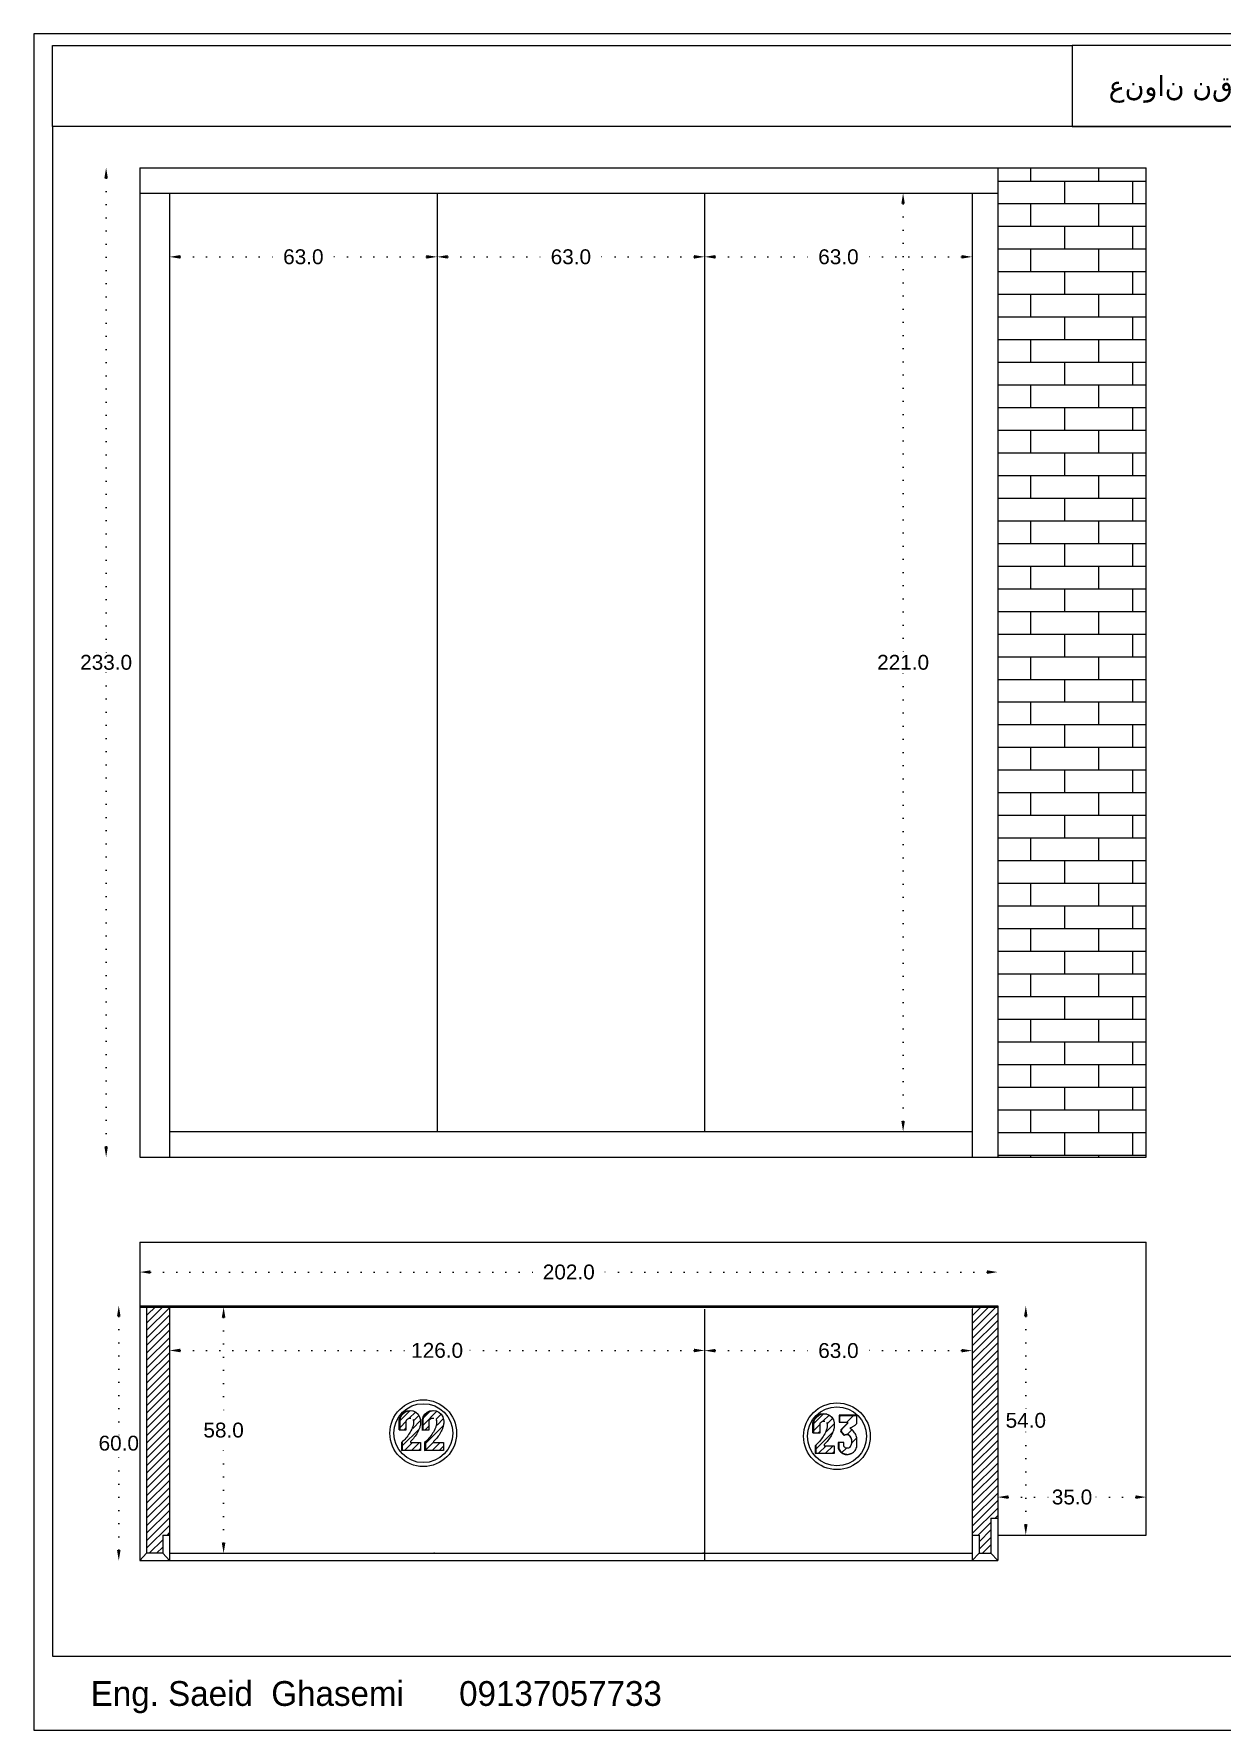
# Model space of a CAD drawing. Header units: inches. Extents: x 9 to 4094, y 4 to 1401.
# Drawn here: x 989.2 to 1269, y 174 to 573.4 of the extents above; entities that cross this region are included whole.
import ezdxf

# ---------------------------------------------------------------- set-up
doc = ezdxf.new("R2010")
doc.units = ezdxf.units.IN
doc.header["$MEASUREMENT"] = 0
doc.linetypes.add('ACAD_ISO07W100', pattern=[3, 0, -3])
doc.styles.get("Standard").update_dxf_attribs({"font": 'arial.ttf'})
doc.dimstyles.get("Standard").update_dxf_attribs({"dimtxt": 3.5, "dimasz": 2.5, "dimexe": 0.18, "dimexo": 0.0625, "dimgap": 0.09, "dimtad": 0, "dimtih": 1, "dimtoh": 1, "dimdec": 1, "dimzin": 0, "dimdsep": 46, "dimtxsty": 'Standard', "dimcen": 0.09, "dimse1": 1, "dimse2": 1, "dimadec": 0, "dimazin": 0, "dimtfac": 1, "dimtdec": 1, "dimtix": 1, "dimtofl": 0, "dimtmove": 0, "dimatfit": 3, "dimfxl": 1, "dimtolj": 1, "dimtzin": 0, "dimarcsym": 0})
pattern_1 = [(45, (440.048, 817.3955), (-0.8148213, 0.8148213), [])]

# ---------------------------------------------------------------- blocks, each defined once
blk = doc.blocks.new('*D9')
at = {"color": 0, "linetype": 'ACAD_ISO07W100', "lineweight": -2, "transparency": 16777216}
for p, q in [((1016.69, 281.81), (1109.17, 281.81)), ((1213.69, 281.81), (1121.21, 281.81))]:
    blk.add_line(p, q, dxfattribs=at)
at = {"color": 0, "transparency": 16777216}
for points in [[(1016.69, 282.23), (1016.69, 281.39), (1014.19, 281.81)], [(1213.69, 282.23), (1213.69, 281.39), (1216.19, 281.81)]]:
    blk.add_solid(points, dxfattribs=at)
at = {"layer": 'Defpoints', "color": 0, "transparency": 16777216}
for p in [(1216.19, 281.81), (1014.19, 273.88), (1216.19, 273.88)]:
    blk.add_point(p, dxfattribs=at)
at = {"color": 0, "lineweight": 20, "transparency": 16777216, "insert": (1115.19, 281.81), "char_height": 3.5, "attachment_point": 5}
blk.add_mtext('\\A1;202.0', dxfattribs=at)
blk = doc.blocks.new('*D10')
at = {"color": 0, "linetype": 'ACAD_ISO07W100', "lineweight": -2, "transparency": 16777216}
for p, q in [((1222.81, 271.38), (1222.81, 248.75)), ((1222.81, 222.38), (1222.81, 245))]:
    blk.add_line(p, q, dxfattribs=at)
at = {"color": 0, "transparency": 16777216}
for points in [[(1222.39, 271.38), (1223.22, 271.38), (1222.81, 273.88)], [(1222.39, 222.38), (1223.22, 222.38), (1222.81, 219.88)]]:
    blk.add_solid(points, dxfattribs=at)
at = {"layer": 'Defpoints', "color": 0, "transparency": 16777216}
for p in [(1216.19, 273.88), (1216.19, 219.88), (1222.81, 219.88)]:
    blk.add_point(p, dxfattribs=at)
at = {"color": 0, "lineweight": 20, "transparency": 16777216, "insert": (1222.81, 246.88), "char_height": 3.5, "attachment_point": 5}
blk.add_mtext('\\A1;54.0', dxfattribs=at)
blk = doc.blocks.new('*D11')
at = {"color": 0, "linetype": 'ACAD_ISO07W100', "lineweight": -2, "transparency": 16777216}
for p, q in [((1218.69, 228.82), (1229.06, 228.82)), ((1248.69, 228.82), (1238.32, 228.82))]:
    blk.add_line(p, q, dxfattribs=at)
at = {"color": 0, "transparency": 16777216}
for points in [[(1218.69, 229.24), (1218.69, 228.4), (1216.19, 228.82)], [(1248.69, 229.24), (1248.69, 228.4), (1251.19, 228.82)]]:
    blk.add_solid(points, dxfattribs=at)
at = {"layer": 'Defpoints', "color": 0, "transparency": 16777216}
for p in [(1251.19, 228.82), (1216.19, 219.88), (1251.19, 219.88)]:
    blk.add_point(p, dxfattribs=at)
at = {"color": 0, "lineweight": 20, "transparency": 16777216, "insert": (1233.69, 228.82), "char_height": 3.5, "attachment_point": 5}
blk.add_mtext('\\A1;35.0', dxfattribs=at)
blk = doc.blocks.new('*D12')
at = {"color": 0, "linetype": 'ACAD_ISO07W100', "lineweight": -2, "transparency": 16777216}
for p, q in [((1009.23, 271.38), (1009.23, 243.38)), ((1009.23, 216.38), (1009.23, 239.63))]:
    blk.add_line(p, q, dxfattribs=at)
at = {"color": 0, "transparency": 16777216}
for points in [[(1008.81, 271.38), (1009.65, 271.38), (1009.23, 273.88)], [(1008.81, 216.38), (1009.65, 216.38), (1009.23, 213.88)]]:
    blk.add_solid(points, dxfattribs=at)
at = {"layer": 'Defpoints', "color": 0, "transparency": 16777216}
for p in [(1014.19, 273.88), (1009.23, 213.88), (1014.19, 213.88)]:
    blk.add_point(p, dxfattribs=at)
at = {"color": 0, "lineweight": 20, "transparency": 16777216, "insert": (1009.23, 241.5), "char_height": 3.5, "attachment_point": 5}
blk.add_mtext('\\A1;60.0', dxfattribs=at)
blk = doc.blocks.new('*D13')
at = {"color": 0, "linetype": 'ACAD_ISO07W100', "lineweight": -2, "transparency": 16777216}
for p, q in [((1033.91, 271.08), (1033.91, 246.45)), ((1033.91, 218.08), (1033.91, 242.7))]:
    blk.add_line(p, q, dxfattribs=at)
at = {"color": 0, "transparency": 16777216}
for points in [[(1033.49, 271.08), (1034.33, 271.08), (1033.91, 273.58)], [(1033.49, 218.08), (1034.33, 218.08), (1033.91, 215.58)]]:
    blk.add_solid(points, dxfattribs=at)
at = {"layer": 'Defpoints', "color": 0, "transparency": 16777216}
for p in [(1021.19, 273.58), (1033.91, 273.58), (1021.19, 215.58)]:
    blk.add_point(p, dxfattribs=at)
at = {"color": 0, "lineweight": 20, "transparency": 16777216, "insert": (1033.91, 244.58), "char_height": 3.5, "attachment_point": 5}
blk.add_mtext('\\A1;58.0', dxfattribs=at)
blk = doc.blocks.new('*D15')
at = {"color": 0, "linetype": 'ACAD_ISO07W100', "lineweight": -2, "transparency": 16777216}
for p, q in [((1149.69, 263.31), (1174.05, 263.31)), ((1207.69, 263.31), (1183.33, 263.31))]:
    blk.add_line(p, q, dxfattribs=at)
at = {"color": 0, "transparency": 16777216}
for points in [[(1149.69, 263.72), (1149.69, 262.89), (1147.19, 263.31)], [(1207.69, 263.72), (1207.69, 262.89), (1210.19, 263.31)]]:
    blk.add_solid(points, dxfattribs=at)
at = {"layer": 'Defpoints', "color": 0, "transparency": 16777216}
for p in [(1147.19, 273.08), (1210.19, 273.08), (1210.19, 263.31)]:
    blk.add_point(p, dxfattribs=at)
at = {"color": 0, "lineweight": 20, "transparency": 16777216, "insert": (1178.69, 263.31), "char_height": 3.5, "attachment_point": 5}
blk.add_mtext('\\A1;63.0', dxfattribs=at)
blk = doc.blocks.new('*D17')
at = {"color": 0, "linetype": 'ACAD_ISO07W100', "lineweight": -2, "transparency": 16777216}
for p, q in [((1006.25, 539.38), (1006.25, 427.26)), ((1006.25, 311.38), (1006.25, 423.5))]:
    blk.add_line(p, q, dxfattribs=at)
at = {"color": 0, "transparency": 16777216}
for points in [[(1005.83, 539.38), (1006.67, 539.38), (1006.25, 541.88)], [(1005.83, 311.38), (1006.67, 311.38), (1006.25, 308.88)]]:
    blk.add_solid(points, dxfattribs=at)
at = {"layer": 'Defpoints', "color": 0, "transparency": 16777216}
for p in [(1006.25, 541.88), (1014.19, 541.88), (1014.19, 308.88)]:
    blk.add_point(p, dxfattribs=at)
at = {"color": 0, "lineweight": 20, "transparency": 16777216, "insert": (1006.25, 425.38), "char_height": 3.5, "attachment_point": 5}
blk.add_mtext('\\A1;233.0', dxfattribs=at)
blk = doc.blocks.new('*D34')
at = {"color": 0, "linetype": 'ACAD_ISO07W100', "lineweight": -2, "transparency": 16777216}
for p, q in [((1023.69, 520.88), (1048.05, 520.88)), ((1081.69, 520.88), (1057.33, 520.88))]:
    blk.add_line(p, q, dxfattribs=at)
at = {"color": 0, "transparency": 16777216}
for points in [[(1023.69, 521.3), (1023.69, 520.46), (1021.19, 520.88)], [(1081.69, 521.3), (1081.69, 520.46), (1084.19, 520.88)]]:
    blk.add_solid(points, dxfattribs=at)
at = {"layer": 'Defpoints', "color": 0, "transparency": 16777216}
for p in [(1021.19, 535.88), (1084.19, 535.88), (1084.19, 520.88)]:
    blk.add_point(p, dxfattribs=at)
at = {"color": 0, "lineweight": 20, "transparency": 16777216, "insert": (1052.69, 520.88), "char_height": 3.5, "attachment_point": 5}
blk.add_mtext('\\A1;63.0', dxfattribs=at)
blk = doc.blocks.new('*D35')
at = {"color": 0, "linetype": 'ACAD_ISO07W100', "lineweight": -2, "transparency": 16777216}
for p, q in [((1086.69, 520.88), (1111.05, 520.88)), ((1144.69, 520.88), (1120.33, 520.88))]:
    blk.add_line(p, q, dxfattribs=at)
at = {"color": 0, "transparency": 16777216}
for points in [[(1086.69, 521.3), (1086.69, 520.46), (1084.19, 520.88)], [(1144.69, 521.3), (1144.69, 520.46), (1147.19, 520.88)]]:
    blk.add_solid(points, dxfattribs=at)
at = {"layer": 'Defpoints', "color": 0, "transparency": 16777216}
for p in [(1084.19, 535.88), (1147.19, 535.88), (1147.19, 520.88)]:
    blk.add_point(p, dxfattribs=at)
at = {"color": 0, "lineweight": 20, "transparency": 16777216, "insert": (1115.69, 520.88), "char_height": 3.5, "attachment_point": 5}
blk.add_mtext('\\A1;63.0', dxfattribs=at)
blk = doc.blocks.new('*D36')
at = {"color": 0, "linetype": 'ACAD_ISO07W100', "lineweight": -2, "transparency": 16777216}
for p, q in [((1149.69, 520.88), (1174.05, 520.88)), ((1207.69, 520.88), (1183.33, 520.88))]:
    blk.add_line(p, q, dxfattribs=at)
at = {"color": 0, "transparency": 16777216}
for points in [[(1149.69, 521.3), (1149.69, 520.46), (1147.19, 520.88)], [(1207.69, 521.3), (1207.69, 520.46), (1210.19, 520.88)]]:
    blk.add_solid(points, dxfattribs=at)
at = {"layer": 'Defpoints', "color": 0, "transparency": 16777216}
for p in [(1147.19, 535.88), (1210.19, 535.88), (1210.19, 520.88)]:
    blk.add_point(p, dxfattribs=at)
at = {"color": 0, "lineweight": 20, "transparency": 16777216, "insert": (1178.69, 520.88), "char_height": 3.5, "attachment_point": 5}
blk.add_mtext('\\A1;63.0', dxfattribs=at)
blk = doc.blocks.new('*D37')
at = {"color": 0, "linetype": 'ACAD_ISO07W100', "lineweight": -2, "transparency": 16777216}
for p, q in [((1193.92, 533.38), (1193.92, 427.25)), ((1193.92, 317.38), (1193.92, 423.5))]:
    blk.add_line(p, q, dxfattribs=at)
at = {"color": 0, "transparency": 16777216}
for points in [[(1193.5, 533.38), (1194.33, 533.38), (1193.92, 535.88)], [(1193.5, 317.38), (1194.33, 317.38), (1193.92, 314.88)]]:
    blk.add_solid(points, dxfattribs=at)
at = {"layer": 'Defpoints', "color": 0, "transparency": 16777216}
for p in [(1210.19, 535.88), (1193.92, 314.88), (1210.19, 314.88)]:
    blk.add_point(p, dxfattribs=at)
at = {"color": 0, "lineweight": 20, "transparency": 16777216, "insert": (1193.92, 425.38), "char_height": 3.5, "attachment_point": 5}
blk.add_mtext('\\A1;221.0', dxfattribs=at)
blk = doc.blocks.new('*D95')
at = {"color": 0, "linetype": 'ACAD_ISO07W100', "lineweight": -2, "transparency": 16777216}
for p, q in [((1023.69, 263.35), (1078.37, 263.35)), ((1144.69, 263.35), (1090.02, 263.35))]:
    blk.add_line(p, q, dxfattribs=at)
at = {"color": 0, "transparency": 16777216}
for points in [[(1023.69, 263.77), (1023.69, 262.93), (1021.19, 263.35)], [(1144.69, 263.77), (1144.69, 262.93), (1147.19, 263.35)]]:
    blk.add_solid(points, dxfattribs=at)
at = {"layer": 'Defpoints', "color": 0, "transparency": 16777216}
for p in [(1021.19, 273.58), (1147.19, 273.08), (1147.19, 263.35)]:
    blk.add_point(p, dxfattribs=at)
at = {"color": 0, "lineweight": 20, "transparency": 16777216, "insert": (1084.19, 263.35), "char_height": 3.5, "attachment_point": 5}
blk.add_mtext('\\A1;126.0', dxfattribs=at)

msp = doc.modelspace()

# ---------------------------------------------------------------- hatches: boundary and pattern name
at = {"lineweight": 20}
h = msp.add_hatch(dxfattribs=at)
h.set_pattern_fill('AR-BRSTD', color=256, scale=2)
h.paths.add_polyline_path([(1251.19, 541.88), (1216.19, 541.88), (1216.19, 308.88), (1251.19, 308.88)])
h = msp.add_hatch(dxfattribs=at)
h.set_pattern_fill('ANSI31', color=256, scale=10)
h.paths.add_polyline_path([(1015.79, 215.58), (1019.59, 215.58), (1019.59, 219.88), (1021.19, 219.88), (1021.19, 273.88), (1210.19, 273.88), (1210.19, 219.88), (1211.79, 219.88), (1211.79, 215.58), (1214.59, 215.58), (1214.59, 223.88), (1216.19, 223.88), (1216.19, 273.88), (1015.79, 273.88)])
h = msp.add_hatch(dxfattribs=at)
h.set_pattern_fill('ANSI31', color=256, scale=9.218651)
h.set_pattern_definition(pattern_1)
h.paths.add_polyline_path([(1080.27, 241.65), (1077.92, 241.65), (1077.92, 241.93), (1078.16, 242.16), (1078.39, 242.4), (1078.61, 242.65), (1078.82, 242.9), (1079.02, 243.17), (1079.21, 243.44), (1079.38, 243.73), (1079.55, 244.01), (1079.7, 244.31), (1079.84, 244.61), (1079.97, 244.92), (1080.02, 245.04), (1080.09, 245.23), (1080.15, 245.42), (1080.2, 245.62), (1080.25, 245.82), (1080.28, 246.03), (1080.3, 246.23), (1080.31, 246.44), (1080.31, 246.64), (1080.3, 246.85), (1080.27, 247.05), (1080.07, 247.75), (1079.69, 248.36), (1079.14, 248.83), (1078.55, 249.11), (1077.93, 249.2), (1077.23, 249.09), (1076.57, 248.79), (1076.04, 248.32), (1075.65, 247.72), (1075.46, 247.03), (1075.46, 246.31), (1075.46, 244.66), (1076.94, 244.66), (1076.94, 246.83), (1077.08, 247.09), (1077.27, 247.28), (1077.51, 247.4), (1077.77, 247.44), (1077.93, 247.41), (1078.03, 247.4), (1078.04, 247.39), (1078.2, 247.37), (1078.43, 247.25), (1078.62, 247.07), (1078.74, 246.83), (1078.79, 246.57), (1078.79, 246.41), (1078.78, 246.24), (1078.77, 246.07), (1078.74, 245.91), (1078.71, 245.74), (1078.67, 245.58), (1078.62, 245.42), (1078.57, 245.26), (1078.51, 245.11), (1078.44, 244.96), (1078.36, 244.78), (1078.2, 244.46), (1078.02, 244.15), (1077.84, 243.84), (1077.64, 243.54), (1077.44, 243.25), (1077.22, 242.97), (1076.99, 242.69), (1076.75, 242.43), (1076.51, 242.17), (1076.25, 241.92), (1075.98, 241.68), (1075.98, 239.86), (1080.27, 239.86)])
h = msp.add_hatch(dxfattribs=at)
h.set_pattern_fill('ANSI31', color=256, scale=9.218651)
h.set_pattern_definition(pattern_1)
h.paths.add_polyline_path([(1085.72, 241.65), (1083.36, 241.65), (1083.36, 241.93), (1083.6, 242.16), (1083.83, 242.4), (1084.05, 242.65), (1084.26, 242.9), (1084.46, 243.17), (1084.65, 243.44), (1084.83, 243.73), (1084.99, 244.01), (1085.15, 244.31), (1085.29, 244.61), (1085.42, 244.92), (1085.46, 245.04), (1085.53, 245.23), (1085.59, 245.42), (1085.65, 245.62), (1085.69, 245.82), (1085.72, 246.03), (1085.74, 246.23), (1085.75, 246.44), (1085.75, 246.64), (1085.74, 246.85), (1085.72, 247.05), (1085.52, 247.75), (1085.13, 248.36), (1084.59, 248.83), (1083.99, 249.11), (1083.38, 249.2), (1082.67, 249.09), (1082.02, 248.79), (1081.48, 248.32), (1081.09, 247.72), (1080.9, 247.03), (1080.9, 246.31), (1080.9, 244.66), (1082.38, 244.66), (1082.38, 246.83), (1082.52, 247.09), (1082.71, 247.28), (1082.95, 247.4), (1083.21, 247.44), (1083.38, 247.41), (1083.48, 247.4), (1083.48, 247.39), (1083.64, 247.37), (1083.87, 247.25), (1084.06, 247.07), (1084.19, 246.83), (1084.23, 246.57), (1084.23, 246.41), (1084.23, 246.24), (1084.21, 246.07), (1084.19, 245.91), (1084.15, 245.74), (1084.11, 245.58), (1084.07, 245.42), (1084.01, 245.26), (1083.95, 245.11), (1083.88, 244.96), (1083.8, 244.78), (1083.64, 244.46), (1083.47, 244.15), (1083.28, 243.84), (1083.09, 243.54), (1082.88, 243.25), (1082.66, 242.97), (1082.43, 242.69), (1082.2, 242.43), (1081.95, 242.17), (1081.69, 241.92), (1081.42, 241.68), (1081.42, 239.86), (1085.72, 239.86)])
h = msp.add_hatch(dxfattribs=at)
h.set_pattern_fill('ANSI31', color=256, scale=9.218651)
h.set_pattern_definition([(45, (537.4592, 816.6636), (-0.8148213, 0.8148213), [])])
h.paths.add_polyline_path([(1177.68, 240.92), (1175.33, 240.92), (1175.33, 241.2), (1175.57, 241.43), (1175.8, 241.67), (1176.02, 241.91), (1176.23, 242.17), (1176.43, 242.44), (1176.62, 242.71), (1176.8, 242.99), (1176.96, 243.28), (1177.11, 243.58), (1177.26, 243.88), (1177.38, 244.18), (1177.43, 244.3), (1177.5, 244.5), (1177.56, 244.69), (1177.61, 244.89), (1177.66, 245.09), (1177.69, 245.3), (1177.71, 245.5), (1177.72, 245.7), (1177.72, 245.91), (1177.71, 246.12), (1177.68, 246.32), (1177.49, 247.02), (1177.1, 247.63), (1176.55, 248.1), (1175.96, 248.37), (1175.35, 248.46), (1174.64, 248.36), (1173.99, 248.06), (1173.45, 247.59), (1173.06, 246.99), (1172.87, 246.3), (1172.87, 245.58), (1172.87, 243.93), (1174.35, 243.93), (1174.35, 246.1), (1174.49, 246.36), (1174.68, 246.55), (1174.92, 246.66), (1175.18, 246.71), (1175.35, 246.68), (1175.44, 246.66), (1175.45, 246.66), (1175.61, 246.64), (1175.84, 246.52), (1176.03, 246.34), (1176.16, 246.1), (1176.2, 245.84), (1176.2, 245.68), (1176.2, 245.51), (1176.18, 245.34), (1176.16, 245.18), (1176.12, 245.01), (1176.08, 244.85), (1176.04, 244.69), (1175.98, 244.53), (1175.92, 244.38), (1175.85, 244.22), (1175.77, 244.05), (1175.61, 243.73), (1175.44, 243.42), (1175.25, 243.11), (1175.06, 242.81), (1174.85, 242.52), (1174.63, 242.24), (1174.4, 241.96), (1174.16, 241.69), (1173.92, 241.44), (1173.66, 241.19), (1173.39, 240.95), (1173.39, 239.13), (1177.68, 239.13)])
h = msp.add_hatch(dxfattribs=at)
h.set_pattern_fill('ANSI31', color=256, scale=17)
h.set_pattern_definition([(45, (147.7273, 1130.8466), (-1.502602, 1.502602), [])])
h.paths.add_polyline_path([(1183.05, 248.06), (1178.95, 248.06), (1178.95, 246.47), (1180.74, 246.47), (1180.84, 246.44), (1180.84, 246.17), (1179.57, 244.89), (1179.49, 244.8), (1179.46, 244.75), (1179.43, 244.7), (1179.4, 244.64), (1179.38, 244.59), (1179.36, 244.53), (1179.34, 244.47), (1179.33, 244.41), (1179.32, 244.29), (1179.32, 244.23), (1180.06, 243.37), (1180.09, 243.39), (1180.18, 243.46), (1180.28, 243.51), (1180.39, 243.55), (1180.5, 243.57), (1180.62, 243.58), (1180.72, 243.58), (1180.83, 243.57), (1180.94, 243.55), (1181.05, 243.51), (1181.15, 243.46), (1181.24, 243.39), (1181.32, 243.31), (1181.46, 243.14), (1181.58, 242.96), (1181.68, 242.76), (1181.76, 242.56), (1181.82, 242.35), (1181.85, 242.13), (1181.87, 241.91), (1181.85, 241.69), (1181.82, 241.48), (1181.77, 241.26), (1181.69, 241.06), (1181.59, 240.86), (1181.52, 240.72), (1181.42, 240.59), (1181.3, 240.48), (1181.16, 240.41), (1181.07, 240.37), (1180.91, 240.33), (1180.75, 240.31), (1180.59, 240.33), (1180.43, 240.37), (1180.29, 240.45), (1180.17, 240.56), (1180.07, 240.69), (1180, 240.84), (1180, 241.65), (1178.75, 241.65), (1178.75, 240.32), (1178.84, 240.12), (1178.95, 239.92), (1179.08, 239.74), (1179.23, 239.57), (1179.39, 239.41), (1179.57, 239.27), (1179.76, 239.16), (1179.97, 239.06), (1180.18, 238.98), (1180.4, 238.93), (1180.62, 238.9), (1180.85, 238.89), (1181.12, 238.92), (1181.38, 238.97), (1181.64, 239.05), (1181.83, 239.14), (1182.04, 239.26), (1182.26, 239.43), (1182.45, 239.62), (1182.63, 239.83), (1182.78, 240.06), (1182.9, 240.31), (1182.99, 240.57), (1183.05, 240.84), (1183.05, 242.23), (1183.04, 242.49), (1183.01, 242.76), (1182.95, 243.02), (1182.87, 243.28), (1182.77, 243.53), (1182.65, 243.76), (1182.51, 243.99), (1182.35, 244.21), (1182.17, 244.41), (1181.98, 244.59), (1181.77, 244.76), (1181.54, 244.9), (1181.54, 245.18), (1181.69, 245.23), (1181.83, 245.28), (1181.97, 245.34), (1182.11, 245.41), (1182.24, 245.49), (1182.37, 245.57), (1182.5, 245.66), (1182.62, 245.76), (1182.74, 245.86), (1182.85, 245.97), (1182.95, 246.08), (1183.05, 246.19)])

# ---------------------------------------------------------------- linework, layer by layer
for p, q in [((1014.19, 541.88), (1251.19, 541.88)), ((1014.19, 541.88), (1014.19, 308.88)), ((1216.19, 541.88), (1216.19, 308.88)), ((1251.19, 308.88), (1251.19, 541.88)), ((1014.19, 535.88), (1216.19, 535.88)), ((1021.19, 535.88), (1021.19, 308.88)), ((1021.19, 535.88), (1021.19, 308.88)), ((1084.19, 535.88), (1084.19, 314.88)), ((1147.19, 535.88), (1147.19, 314.88)), ((1210.19, 535.88), (1210.19, 308.88)), ((1021.19, 314.88), (1210.19, 314.88)), ((1014.19, 308.88), (1251.19, 308.88)), ((1014.19, 288.88), (1251.19, 288.88)), ((1014.19, 288.88), (1014.19, 273.88)), ((1251.19, 219.88), (1251.19, 288.88)), ((1014.19, 273.88), (1216.19, 273.88)), ((1014.19, 273.88), (1014.19, 213.88)), ((1014.19, 273.58), (1216.19, 273.58)), ((1015.79, 273.88), (1015.79, 215.58)), ((1021.19, 273.58), (1021.19, 213.88)), ((1021.19, 273.08), (1021.19, 213.88)), ((1147.19, 273.08), (1147.19, 213.88)), ((1210.19, 273.08), (1210.19, 213.88)), ((1216.19, 273.88), (1216.19, 219.88)), ((1178.84, 248.1), (1178.84, 246.47)), ((1178.95, 248.06), (1178.95, 246.47)), ((1178.84, 246.47), (1178.95, 246.47)), ((1178.95, 246.47), (1180.74, 246.47)), ((1180.74, 246.47), (1180.84, 246.44)), ((1180.84, 246.44), (1180.84, 246.17)), ((1181.07, 240.37), (1180.91, 240.33)), ((1214.59, 223.88), (1214.59, 215.58)), ((1214.59, 223.88), (1216.19, 223.88)), ((1019.59, 219.88), (1019.59, 215.58)), ((1019.59, 219.88), (1021.19, 219.88)), ((1210.19, 219.88), (1211.79, 219.88)), ((1211.79, 219.88), (1211.79, 215.58)), ((1216.19, 219.88), (1251.19, 219.88)), ((1216.19, 219.88), (1216.19, 213.88)), ((1015.79, 215.58), (1014.19, 213.88)), ((1014.19, 213.88), (1216.19, 213.88)), ((1015.19, 213.88), (1216.19, 213.88)), ((1019.59, 215.58), (1015.79, 215.58)), ((1019.59, 215.58), (1021.19, 213.88)), ((1021.19, 215.58), (1210.19, 215.58)), ((1211.79, 215.58), (1210.19, 213.88)), ((1211.79, 215.58), (1214.59, 215.58)), ((1214.59, 215.58), (1216.19, 213.88))]:
    msp.add_line(p, q, dxfattribs=at)
for points in [[(989.25, 173.96), (1554.14, 173.96), (1554.14, 573.38), (989.25, 573.38)], [(993.65, 570.63), (1233.75, 570.63), (1233.75, 551.61), (993.65, 551.61)], [(1233.75, 551.61), (1547.79, 551.61), (1547.79, 570.63), (1233.75, 570.63)], [(993.65, 191.35), (1547.79, 191.35), (1547.79, 551.61), (993.65, 551.61)], [(1178.95, 248.06), (1183.05, 248.06), (1183.05, 248.1), (1178.84, 248.1)], [(1180.83, 243.57), (1180.72, 243.58), (1180.62, 243.58), (1180.73, 243.57), (1180.85, 243.55), (1180.95, 243.51), (1181.06, 243.46), (1181.15, 243.39), (1181.23, 243.31), (1181.37, 243.14), (1181.49, 242.95), (1181.59, 242.76), (1181.67, 242.55), (1181.73, 242.34), (1181.77, 242.12), (1181.78, 241.9), (1181.77, 241.67), (1181.73, 241.46), (1181.68, 241.24), (1181.6, 241.03), (1181.5, 240.84), (1181.43, 240.69), (1181.33, 240.56), (1181.21, 240.45), (1181.07, 240.37), (1181.16, 240.41), (1181.3, 240.48), (1181.42, 240.59), (1181.52, 240.72), (1181.59, 240.86), (1181.69, 241.06), (1181.77, 241.26), (1181.82, 241.48), (1181.85, 241.69), (1181.87, 241.91), (1181.85, 242.13), (1181.82, 242.35), (1181.76, 242.56), (1181.68, 242.76), (1181.58, 242.96), (1181.46, 243.14), (1181.32, 243.31), (1181.24, 243.39), (1181.15, 243.46), (1181.05, 243.51), (1180.94, 243.55)]]:
    msp.add_lwpolyline(points, close=True, dxfattribs=at)
for points in [[(1075.27, 244.66), (1075.27, 246.33), (1075.27, 247.05), (1075.47, 247.75), (1075.85, 248.36), (1076.4, 248.83), (1077.05, 249.14), (1077.77, 249.24), (1078.49, 249.14), (1078.55, 249.11), (1079.14, 248.83), (1079.69, 248.36), (1080.07, 247.75), (1080.27, 247.05), (1080.3, 246.85), (1080.31, 246.64), (1080.31, 246.44), (1080.3, 246.23), (1080.28, 246.03), (1080.25, 245.82), (1080.2, 245.62), (1080.15, 245.42), (1080.09, 245.23), (1080.02, 245.04), (1079.97, 244.92), (1079.84, 244.61), (1079.7, 244.31), (1079.55, 244.01), (1079.38, 243.73), (1079.21, 243.44), (1079.02, 243.17), (1078.82, 242.9), (1078.61, 242.65), (1078.39, 242.4), (1078.16, 242.16), (1077.92, 241.93), (1077.92, 241.65), (1080.27, 241.65), (1080.27, 239.86), (1080.27, 239.81), (1075.8, 239.81)], [(1075.46, 244.66), (1075.46, 246.31), (1075.46, 247.03), (1075.65, 247.72), (1076.04, 248.32), (1076.57, 248.79), (1077.23, 249.09), (1077.93, 249.2), (1078.55, 249.11)], [(1080.72, 244.66), (1080.72, 246.33), (1080.71, 247.05), (1080.91, 247.75), (1081.29, 248.36), (1081.84, 248.83), (1082.5, 249.14), (1083.21, 249.24), (1083.93, 249.14), (1083.99, 249.11), (1084.59, 248.83), (1085.13, 248.36), (1085.52, 247.75), (1085.72, 247.05), (1085.74, 246.85), (1085.75, 246.64), (1085.75, 246.44), (1085.74, 246.23), (1085.72, 246.03), (1085.69, 245.82), (1085.65, 245.62), (1085.59, 245.42), (1085.53, 245.23), (1085.46, 245.04), (1085.42, 244.92), (1085.29, 244.61), (1085.15, 244.31), (1084.99, 244.01), (1084.83, 243.73), (1084.65, 243.44), (1084.46, 243.17), (1084.26, 242.9), (1084.05, 242.65), (1083.83, 242.4), (1083.6, 242.16), (1083.36, 241.93), (1083.36, 241.65), (1085.72, 241.65), (1085.72, 239.86), (1085.72, 239.81), (1081.24, 239.81)], [(1080.9, 244.66), (1080.9, 246.31), (1080.9, 247.03), (1081.09, 247.72), (1081.48, 248.32), (1082.02, 248.79), (1082.67, 249.09), (1083.38, 249.2), (1083.99, 249.11)], [(1172.69, 243.93), (1172.69, 245.6), (1172.68, 246.32), (1172.88, 247.02), (1173.26, 247.63), (1173.81, 248.1), (1174.47, 248.4), (1175.18, 248.51), (1175.9, 248.4), (1175.96, 248.37), (1176.55, 248.1), (1177.1, 247.63), (1177.49, 247.02), (1177.68, 246.32), (1177.71, 246.12), (1177.72, 245.91), (1177.72, 245.7), (1177.71, 245.5), (1177.69, 245.3), (1177.66, 245.09), (1177.61, 244.89), (1177.56, 244.69), (1177.5, 244.5), (1177.43, 244.3), (1177.38, 244.18), (1177.26, 243.88), (1177.11, 243.58), (1176.96, 243.28), (1176.8, 242.99), (1176.62, 242.71), (1176.43, 242.44), (1176.23, 242.17), (1176.02, 241.91), (1175.8, 241.67), (1175.57, 241.43), (1175.33, 241.2), (1175.33, 240.92), (1177.68, 240.92), (1177.68, 239.13), (1177.68, 239.08), (1173.21, 239.08)], [(1172.87, 243.93), (1172.87, 245.58), (1172.87, 246.3), (1173.06, 246.99), (1173.45, 247.59), (1173.99, 248.06), (1174.64, 248.36), (1175.35, 248.46), (1175.96, 248.37)], [(1182.26, 239.43), (1182.45, 239.62), (1182.63, 239.83), (1182.78, 240.06), (1182.9, 240.31), (1182.99, 240.57), (1183.05, 240.84), (1183.05, 242.23), (1183.04, 242.49), (1183.01, 242.76), (1182.95, 243.02), (1182.87, 243.28), (1182.77, 243.53), (1182.65, 243.76), (1182.51, 243.99), (1182.35, 244.21), (1182.17, 244.41), (1181.98, 244.59), (1181.77, 244.76), (1181.54, 244.9), (1181.54, 245.18), (1181.69, 245.23), (1181.83, 245.28), (1181.97, 245.34), (1182.11, 245.41), (1182.24, 245.49), (1182.37, 245.57), (1182.5, 245.66), (1182.62, 245.76), (1182.74, 245.86), (1182.85, 245.97), (1182.95, 246.08), (1183.05, 246.19), (1183.05, 248.06)], [(1075.27, 244.66), (1075.46, 244.66), (1076.94, 244.66), (1076.94, 246.78), (1076.95, 246.86), (1077.08, 247.09), (1077.27, 247.28), (1077.51, 247.4), (1077.77, 247.44), (1077.94, 247.41), (1078.04, 247.4), (1078.04, 247.4)], [(1078.46, 247.09), (1078.59, 246.86), (1078.64, 246.59), (1078.64, 246.42), (1078.63, 246.26), (1078.61, 246.09), (1078.59, 245.92), (1078.56, 245.75), (1078.52, 245.59), (1078.47, 245.43), (1078.41, 245.27), (1078.35, 245.11), (1078.28, 244.96), (1078.2, 244.78), (1078.04, 244.46), (1077.86, 244.15), (1077.67, 243.84), (1077.48, 243.53), (1077.27, 243.24), (1077.05, 242.95), (1076.82, 242.67), (1076.58, 242.4), (1076.33, 242.14), (1076.07, 241.89), (1075.8, 241.65), (1075.8, 239.81), (1075.98, 239.86), (1080.27, 239.86)], [(1080.62, 244.66), (1080.81, 244.66), (1082.29, 244.66), (1082.29, 246.78), (1082.3, 246.86), (1082.43, 247.09), (1082.62, 247.28), (1082.86, 247.4), (1083.12, 247.44), (1083.28, 247.41), (1083.38, 247.4), (1083.39, 247.4)], [(1083.91, 247.09), (1084.03, 246.86), (1084.08, 246.59), (1084.08, 246.42), (1084.07, 246.26), (1084.05, 246.09), (1084.03, 245.92), (1084, 245.75), (1083.96, 245.59), (1083.91, 245.43), (1083.85, 245.27), (1083.79, 245.11), (1083.72, 244.96), (1083.64, 244.78), (1083.48, 244.46), (1083.3, 244.15), (1083.12, 243.84), (1082.92, 243.53), (1082.71, 243.24), (1082.49, 242.95), (1082.26, 242.67), (1082.02, 242.4), (1081.77, 242.14), (1081.51, 241.89), (1081.24, 241.65), (1081.24, 239.81), (1081.42, 239.86), (1085.72, 239.86)], [(1172.69, 243.93), (1172.87, 243.93), (1174.35, 243.93), (1174.35, 246.05), (1174.36, 246.13), (1174.49, 246.36), (1174.68, 246.55), (1174.92, 246.67), (1175.18, 246.71), (1175.35, 246.68), (1175.45, 246.67), (1175.45, 246.67)], [(1175.87, 246.36), (1176, 246.12), (1176.05, 245.86), (1176.05, 245.69), (1176.04, 245.52), (1176.02, 245.36), (1176, 245.19), (1175.97, 245.02), (1175.93, 244.86), (1175.88, 244.7), (1175.82, 244.54), (1175.76, 244.38), (1175.69, 244.23), (1175.61, 244.05), (1175.45, 243.73), (1175.27, 243.41), (1175.09, 243.1), (1174.89, 242.8), (1174.68, 242.51), (1174.46, 242.22), (1174.23, 241.94), (1173.99, 241.67), (1173.74, 241.41), (1173.48, 241.16), (1173.21, 240.92), (1173.21, 239.08), (1173.39, 239.13), (1177.68, 239.13)], [(1180.74, 246.19), (1179.46, 244.9), (1179.38, 244.81), (1179.35, 244.76), (1179.32, 244.71), (1179.29, 244.65), (1179.27, 244.6), (1179.25, 244.54), (1179.23, 244.48), (1179.22, 244.42), (1179.21, 244.3), (1179.21, 244.24), (1180.01, 243.31), (1180.06, 243.37), (1180.09, 243.39), (1180.18, 243.46), (1180.28, 243.51), (1180.39, 243.55), (1180.5, 243.57), (1180.62, 243.58)], [(1180.74, 246.47), (1180.74, 246.19), (1180.84, 246.17), (1179.57, 244.89), (1179.49, 244.8), (1179.46, 244.75), (1179.43, 244.7), (1179.4, 244.64), (1179.38, 244.59), (1179.36, 244.53), (1179.34, 244.47), (1179.33, 244.41), (1179.32, 244.29), (1179.32, 244.23), (1180.06, 243.37)], [(1075.8, 241.65), (1075.98, 241.68), (1075.98, 239.86)], [(1081.24, 241.65), (1081.42, 241.68), (1081.42, 239.86)], [(1173.21, 240.92), (1173.39, 240.95), (1173.39, 239.13)], [(1180.91, 240.33), (1180.75, 240.31), (1180.59, 240.33), (1180.43, 240.37), (1180.29, 240.45), (1180.17, 240.56), (1180.07, 240.69), (1180, 240.84), (1180, 241.65), (1178.75, 241.65), (1178.64, 241.65), (1178.64, 240.29), (1178.73, 240.08), (1178.84, 239.88), (1178.97, 239.7), (1179.11, 239.53), (1179.28, 239.37), (1179.46, 239.23), (1179.66, 239.11), (1179.86, 239.02), (1180.07, 238.94), (1180.3, 238.89), (1180.52, 238.85), (1180.75, 238.85), (1181.02, 238.87), (1181.29, 238.92), (1181.55, 239.01), (1181.8, 239.12), (1181.83, 239.14), (1182.04, 239.26), (1182.26, 239.43)], [(1178.75, 241.65), (1178.75, 240.32), (1178.84, 240.12), (1178.95, 239.92), (1179.08, 239.74), (1179.23, 239.57), (1179.39, 239.41), (1179.57, 239.27), (1179.76, 239.16), (1179.97, 239.06), (1180.18, 238.98), (1180.4, 238.93), (1180.62, 238.9), (1180.85, 238.89), (1181.12, 238.92), (1181.38, 238.97), (1181.64, 239.05), (1181.83, 239.14)]]:
    msp.add_lwpolyline(points, dxfattribs=at)
for centre, radius in [((1080.93, 243.88), 7.86), ((1080.93, 243.88), 6.94), ((1178.34, 243.15), 7.86), ((1178.34, 243.15), 6.94)]:
    msp.add_circle(centre, radius, dxfattribs=at)
for p in [(1083.53, 215.58), (1146.86, 215.58)]:
    msp.add_point(p, dxfattribs=at)

# ---------------------------------------------------------------- texts
at = {"lineweight": 20, "attachment_point": 1}
for s, width, gutter_width, insert, char_height in [('{\\fArial|b0|i0|c178|p34;عنوان نقشه}:', 56.3746, 344.47, (1242.34, 563.53), 4.7877), ('{\\fPlantagenet Cherokee|b0|i0|c0|p18;^IEng. Saeid  Ghasemi      09137057733}', 257.7493, 28.83, (979.29, 185.49), 5.8352)]:
    msp.add_mtext_dynamic_manual_height_columns(s, width=width, gutter_width=gutter_width, heights=[0], dxfattribs=dict(at, insert=insert, char_height=char_height))

# ---------------------------------------------------------------- dimensions: what is measured, and where the dimension line sits
at = {"lineweight": 20}
for base, p1, p2, angle, picture, middle in [((1006.25, 541.88), (1014.19, 308.88), (1014.19, 541.88), 270, '*D17', (1006.25, 425.38)), ((1193.92, 314.88), (1210.19, 535.88), (1210.19, 314.88), 90, '*D37', (1193.92, 425.38)), ((1216.19, 281.81), (1014.19, 273.88), (1216.19, 273.88), 180, '*D9', (1115.19, 281.81)), ((1033.91, 273.58), (1021.19, 215.58), (1021.19, 273.58), 270, '*D13', (1033.91, 244.58)), ((1222.81, 219.88), (1216.19, 273.88), (1216.19, 219.88), 270, '*D10', (1222.81, 246.88)), ((1251.19, 228.82), (1216.19, 219.88), (1251.19, 219.88), 180, '*D11', (1233.69, 228.82))]:
    dim = msp.add_linear_dim(base=base, p1=p1, p2=p2, angle=angle, dimstyle='Standard', dxfattribs=at)
    dim.commit()
    dim.dimension.update_dxf_attribs({"geometry": picture, "text_midpoint": middle})
for base, p1, p2, picture, middle in [((1084.19, 520.88), (1021.19, 535.88), (1084.19, 535.88), '*D34', (1052.69, 520.88)), ((1147.19, 520.88), (1084.19, 535.88), (1147.19, 535.88), '*D35', (1115.69, 520.88)), ((1210.19, 520.88), (1147.19, 535.88), (1210.19, 535.88), '*D36', (1178.69, 520.88)), ((1147.19, 263.35), (1021.19, 273.58), (1147.19, 273.08), '*D95', (1084.19, 263.35)), ((1210.19, 263.31), (1147.19, 273.08), (1210.19, 273.08), '*D15', (1178.69, 263.31))]:
    dim = msp.add_linear_dim(base=base, p1=p1, p2=p2, dimstyle='Standard', dxfattribs=at)
    dim.commit()
    dim.dimension.update_dxf_attribs({"geometry": picture, "text_midpoint": middle})
dim = msp.add_linear_dim(base=(1009.23, 213.88), p1=(1014.19, 273.88), p2=(1014.19, 213.88), angle=270, dimstyle='Standard', dxfattribs=at)
dim.commit()
dim.dimension.update_dxf_attribs({"geometry": '*D12', "text_midpoint": (1009.23, 241.5), "dimtype": 160})

doc.saveas('drawing.dxf')
